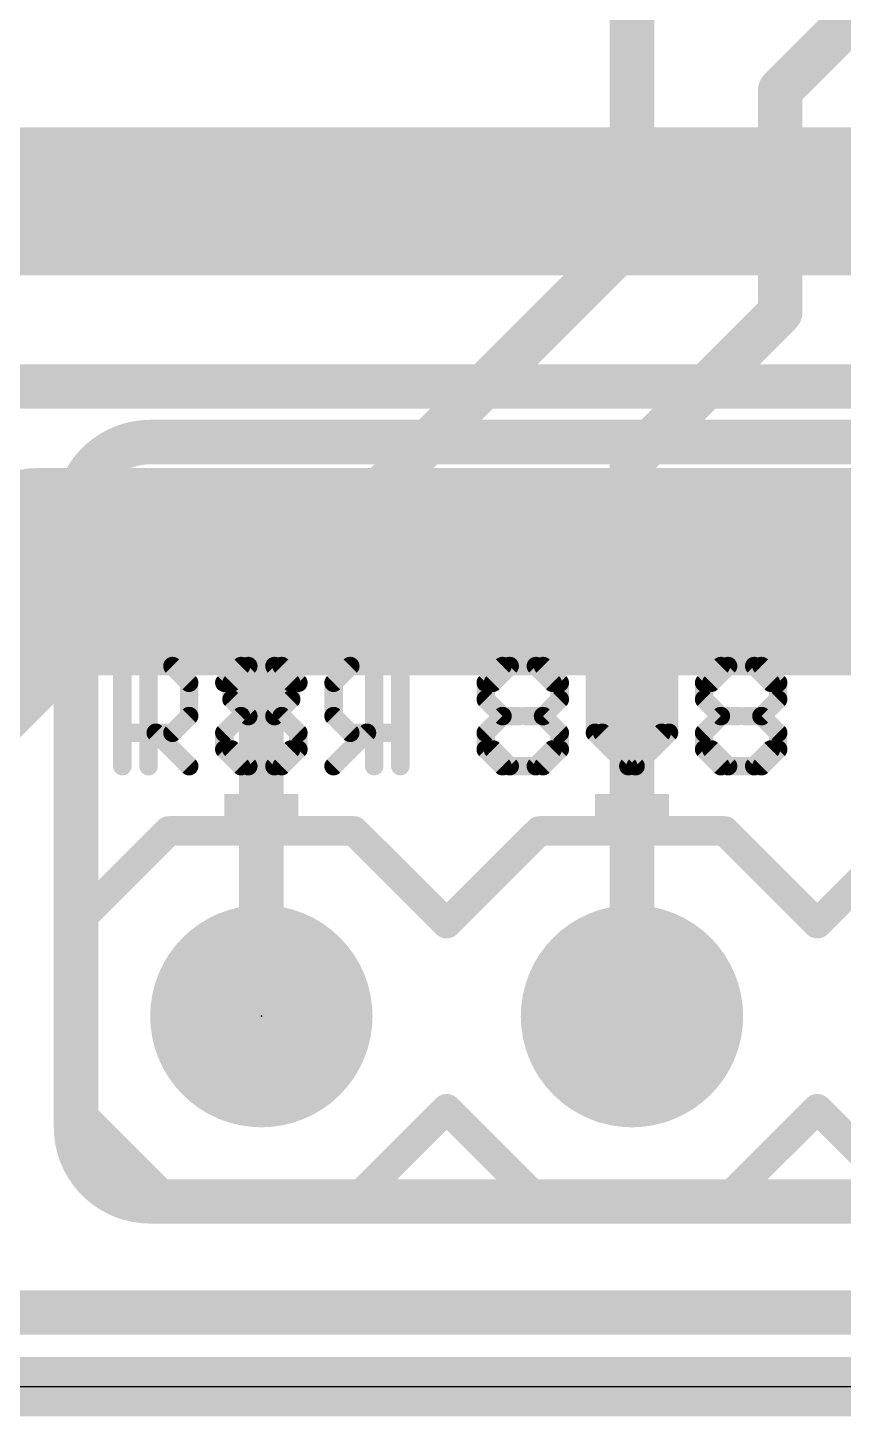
# Model space of a CAD drawing. Extents: x -0.08 to 2.71, y -0.01 to 2.11.
# Drawn here: x 1.237 to 1.457, y -0.008 to 0.3668 of the extents above; entities that cross this region are included whole.
import ezdxf

# ---------------------------------------------------------------- set-up
doc = ezdxf.new("R2010")
doc.units = 0
for name, color, linetype in [('1', 14, 'CONTINUOUS'), ('16', 174, 'CONTINUOUS'), ('17', 94, 'CONTINUOUS'), ('20', 178, 'CONTINUOUS'), ('21', 251, 'CONTINUOUS'), ('22', 2, 'CONTINUOUS'), ('23', 178, 'CONTINUOUS'), ('51', 54, 'CONTINUOUS')]:
    doc.layers.add(name, color=color, linetype=linetype)

# ---------------------------------------------------------------- blocks, each defined once
blk = doc.blocks.new('RECT')
blk.add_solid([(-0.5, -0.5), (0.5, -0.5), (-0.5, 0.5), (0.5, 0.5)])
blk = doc.blocks.new('ROUNDP')
at = {"const_width": 0.5}
blk.add_lwpolyline([(0, -0.25, 1), (0, 0.25, 1), (0, -0.25)], format="xyb", dxfattribs=at)

msp = doc.modelspace()

# ---------------------------------------------------------------- linework, layer by layer
at = {"layer": '1'}
for points, const_width in [([(1.4, 0.31), (1.4, 0.55)], 0.012), ([(1.5, 0.41), (1.44, 0.35)], 0.012), ([(1.44, 0.35), (1.44, 0.29)], 0.012), ([(1.3, 0.21), (1.4, 0.31)], 0.012), ([(1.44, 0.29), (1.4, 0.25)], 0.012), ([(1.4, 0.25), (1.4, 0.1)], 0.012), ([(1.3, 0.1), (1.3, 0.21)], 0.012), ([(2.5, 0), (0.1, 0)], 0.016)]:
    msp.add_lwpolyline(points, dxfattribs=dict(at, const_width=const_width))
at = {"layer": '1', "const_width": 0.006}
for points in [[(1.443, 0.35, 1), (1.437, 0.35)], [(1.437879, 0.352121, 1), (1.442121, 0.347879)], [(1.402121, 0.307879, 1), (1.397879, 0.312121)], [(1.397, 0.31, 1), (1.403, 0.31)], [(1.437, 0.29, 1), (1.443, 0.29)], [(1.442121, 0.287879, 1), (1.437879, 0.292121)], [(1.403, 0.25, 1), (1.397, 0.25)], [(1.397879, 0.252121, 1), (1.402121, 0.247879)], [(1.303, 0.21, 1), (1.297, 0.21)], [(1.297879, 0.212121, 1), (1.302121, 0.207879)], [(1.297, 0.1, 1), (1.303, 0.1)], [(1.397, 0.1, 1), (1.403, 0.1)]]:
    msp.add_lwpolyline(points, format="xyb", dxfattribs=at)
at = {"layer": '16'}
for points, const_width in [([(1.025, 0.32), (1.49, 0.32)], 0.04), ([(1.2, 0.27), (1.84, 0.27)], 0.012), ([(1.19, 0.17), (1.24, 0.22)], 0.056), ([(1.24, 0.22), (1.78, 0.22)], 0.056), ([(2.5, 0), (0.1, 0)], 0.016)]:
    msp.add_lwpolyline(points, dxfattribs=dict(at, const_width=const_width))
at = {"layer": '16', "const_width": 0.028}
for points in [[(1.24, 0.234, 1), (1.24, 0.206)], [(1.249899, 0.210101, 1), (1.230101, 0.229899)]]:
    msp.add_lwpolyline(points, format="xyb", dxfattribs=at)
at = {"layer": '20'}
msp.add_line((0.1, 0), (2.5, 0), dxfattribs=at)
at = {"layer": '21'}
for points, const_width in [([(1.27, 0.255, 0.414214), (1.25, 0.235)], 0.012), ([(1.27, 0.258, 1), (1.27, 0.252)], 0.006), ([(1.27, 0.252, 1), (1.27, 0.258)], 0.006), ([(1.253, 0.235, 1), (1.247, 0.235)], 0.006), ([(1.247, 0.235, 1), (1.253, 0.235)], 0.006), ([(1.26375, 0.194523, 1), (1.26125, 0.194523)], 0.0025), ([(1.2625, 0.195773, 1), (1.2625, 0.193273)], 0.0025), ([(1.276895, 0.195407, 1), (1.275128, 0.193639)], 0.0025), ([(1.276011, 0.193273, 1), (1.276011, 0.195773)], 0.0025), ([(1.296469, 0.195773, 1), (1.296469, 0.193273)], 0.0025), ([(1.297353, 0.193639, 1), (1.295585, 0.195407)], 0.0025), ([(1.30636, 0.195407, 1), (1.304593, 0.193639)], 0.0025), ([(1.305477, 0.193273, 1), (1.305477, 0.195773)], 0.0025), ([(1.32143, 0.195773, 1), (1.32143, 0.193273)], 0.0025), ([(1.331688, 0.194523, 1), (1.329188, 0.194523)], 0.0025), ([(1.339446, 0.193273, 1), (1.339446, 0.195773)], 0.0025), ([(1.367004, 0.195773, 1), (1.367004, 0.193273)], 0.0025), ([(1.367888, 0.193639, 1), (1.36612, 0.195407)], 0.0025), ([(1.376895, 0.195407, 1), (1.375128, 0.193639)], 0.0025), ([(1.376011, 0.193273, 1), (1.376011, 0.195773)], 0.0025), ([(1.393215, 0.194523, 1), (1.390715, 0.194523)], 0.0025), ([(1.411231, 0.194523, 1), (1.408731, 0.194523)], 0.0025), ([(1.425934, 0.195773, 1), (1.425934, 0.193273)], 0.0025), ([(1.426818, 0.193639, 1), (1.42505, 0.195407)], 0.0025), ([(1.435826, 0.195407, 1), (1.434058, 0.193639)], 0.0025), ([(1.434942, 0.193273, 1), (1.434942, 0.195773)], 0.0025), ([(1.281765, 0.190019, 1), (1.279265, 0.190019)], 0.0025), ([(1.279632, 0.189135, 1), (1.281399, 0.190903)], 0.0025), ([(1.293215, 0.190019, 1), (1.290715, 0.190019)], 0.0025), ([(1.291081, 0.190903, 1), (1.292849, 0.189135)], 0.0025), ([(1.309097, 0.189135, 1), (1.310864, 0.190903)], 0.0025), ([(1.361616, 0.190903, 1), (1.363384, 0.189135)], 0.0025), ([(1.381765, 0.190019, 1), (1.379265, 0.190019)], 0.0025), ([(1.379632, 0.189135, 1), (1.381399, 0.190903)], 0.0025), ([(1.420546, 0.190903, 1), (1.422314, 0.189135)], 0.0025), ([(1.440696, 0.190019, 1), (1.438196, 0.190019)], 0.0025), ([(1.438562, 0.189135, 1), (1.44033, 0.190903)], 0.0025), ([(1.292849, 0.186399, 1), (1.291081, 0.184632)], 0.0025), ([(1.381399, 0.184631, 1), (1.379631, 0.186399)], 0.0025), ([(1.44033, 0.184631, 1), (1.438562, 0.186399)], 0.0025), ([(1.290715, 0.185515, 1), (1.293215, 0.185515)], 0.0025), ([(1.379265, 0.185515, 1), (1.381765, 0.185515)], 0.0025), ([(1.438196, 0.185515, 1), (1.440696, 0.185515)], 0.0025), ([(1.279265, 0.181011, 1), (1.281765, 0.181011)], 0.0025), ([(1.281399, 0.180128, 1), (1.279632, 0.181895)], 0.0025), ([(1.296469, 0.182261, 1), (1.296469, 0.179761)], 0.0025), ([(1.295585, 0.180128, 1), (1.297353, 0.181895)], 0.0025), ([(1.30636, 0.181895, 1), (1.304593, 0.180128)], 0.0025), ([(1.305477, 0.179761, 1), (1.305477, 0.182261)], 0.0025), ([(1.371508, 0.182261, 1), (1.371508, 0.179761)], 0.0025), ([(1.376895, 0.181895, 1), (1.375128, 0.180128)], 0.0025), ([(1.375128, 0.181895, 1), (1.376895, 0.180128)], 0.0025), ([(1.376011, 0.179761, 1), (1.376011, 0.182261)], 0.0025), ([(1.430438, 0.182261, 1), (1.430438, 0.179761)], 0.0025), ([(1.435826, 0.181895, 1), (1.434058, 0.180128)], 0.0025), ([(1.434058, 0.181895, 1), (1.435826, 0.180128)], 0.0025), ([(1.434942, 0.179761, 1), (1.434942, 0.182261)], 0.0025), ([(1.2625, 0.177758, 1), (1.2625, 0.175258)], 0.0025), ([(1.272392, 0.177392, 1), (1.270624, 0.175624)], 0.0025), ([(1.275128, 0.177392, 1), (1.276895, 0.175624)], 0.0025), ([(1.276011, 0.175258, 1), (1.276011, 0.177758)], 0.0025), ([(1.311231, 0.176508, 1), (1.308731, 0.176508)], 0.0025), ([(1.309097, 0.175624, 1), (1.310864, 0.177392)], 0.0025), ([(1.381765, 0.176508, 1), (1.379265, 0.176508)], 0.0025), ([(1.379632, 0.175624, 1), (1.381399, 0.177392)], 0.0025), ([(1.392849, 0.177392, 1), (1.391081, 0.175624)], 0.0025), ([(1.390715, 0.176508, 1), (1.393215, 0.176508)], 0.0025), ([(1.408731, 0.176508, 1), (1.411231, 0.176508)], 0.0025), ([(1.410864, 0.175624, 1), (1.409097, 0.177392)], 0.0025), ([(1.440696, 0.176508, 1), (1.438196, 0.176508)], 0.0025), ([(1.438562, 0.175624, 1), (1.44033, 0.177392)], 0.0025), ([(1.292849, 0.172888, 1), (1.291081, 0.17112)], 0.0025), ([(1.308731, 0.172004, 1), (1.311231, 0.172004)], 0.0025), ([(1.310864, 0.17112, 1), (1.309097, 0.172888)], 0.0025), ([(1.363384, 0.172888, 1), (1.361616, 0.17112)], 0.0025), ([(1.379265, 0.172004, 1), (1.381765, 0.172004)], 0.0025), ([(1.381399, 0.17112, 1), (1.379632, 0.172888)], 0.0025), ([(1.422314, 0.172888, 1), (1.420546, 0.17112)], 0.0025), ([(1.438196, 0.172004, 1), (1.440696, 0.172004)], 0.0025), ([(1.44033, 0.17112, 1), (1.438562, 0.172888)], 0.0025), ([(1.26125, 0.1675, 1), (1.26375, 0.1675)], 0.0025), ([(1.279632, 0.166616, 1), (1.281399, 0.168384)], 0.0025), ([(1.296469, 0.16875, 1), (1.296469, 0.16625)], 0.0025), ([(1.295585, 0.166616, 1), (1.297353, 0.168384)], 0.0025), ([(1.304593, 0.168384, 1), (1.30636, 0.166616)], 0.0025), ([(1.305477, 0.16625, 1), (1.305477, 0.16875)], 0.0025), ([(1.329188, 0.1675, 1), (1.331688, 0.1675)], 0.0025), ([(1.367004, 0.16875, 1), (1.367004, 0.16625)], 0.0025), ([(1.36612, 0.166616, 1), (1.367888, 0.168384)], 0.0025), ([(1.375128, 0.168384, 1), (1.376895, 0.166616)], 0.0025), ([(1.376011, 0.16625, 1), (1.376011, 0.16875)], 0.0025), ([(1.400089, 0.168384, 1), (1.401857, 0.166616)], 0.0025), ([(1.400089, 0.166616, 1), (1.401857, 0.168384)], 0.0025), ([(1.425934, 0.16875, 1), (1.425934, 0.16625)], 0.0025), ([(1.42505, 0.166616, 1), (1.426818, 0.168384)], 0.0025), ([(1.434058, 0.168384, 1), (1.435826, 0.166616)], 0.0025), ([(1.434942, 0.16625, 1), (1.434942, 0.16875)], 0.0025), ([(1.275, 0.152, 1), (1.275, 0.148)], 0.004), ([(1.276414, 0.148586, 1), (1.273586, 0.151414)], 0.004), ([(1.326414, 0.151414, 1), (1.323586, 0.148586)], 0.004), ([(1.325, 0.148, 1), (1.325, 0.152)], 0.004), ([(1.375, 0.152, 1), (1.375, 0.148)], 0.004), ([(1.376414, 0.148586, 1), (1.373586, 0.151414)], 0.004), ([(1.426414, 0.151414, 1), (1.423586, 0.148586)], 0.004), ([(1.425, 0.148, 1), (1.425, 0.152)], 0.004), ([(1.252, 0.125, 1), (1.248, 0.125)], 0.004), ([(1.248586, 0.126414, 1), (1.251414, 0.123586)], 0.004), ([(1.348586, 0.126414, 1), (1.351414, 0.123586)], 0.004), ([(1.348586, 0.123586, 1), (1.351414, 0.126414)], 0.004), ([(1.448586, 0.126414, 1), (1.451414, 0.123586)], 0.004), ([(1.448586, 0.123586, 1), (1.451414, 0.126414)], 0.004), ([(1.251414, 0.076414, 1), (1.248586, 0.073586)], 0.004), ([(1.351414, 0.076414, 1), (1.348586, 0.073586)], 0.004), ([(1.351414, 0.073586, 1), (1.348586, 0.076414)], 0.004), ([(1.451414, 0.076414, 1), (1.448586, 0.073586)], 0.004), ([(1.451414, 0.073586, 1), (1.448586, 0.076414)], 0.004), ([(1.25, 0.07, 0.414214), (1.27, 0.05)], 0.012), ([(1.253, 0.07, 1), (1.247, 0.07)], 0.006), ([(1.248, 0.075, 1), (1.252, 0.075)], 0.004), ([(1.247, 0.07, 1), (1.253, 0.07)], 0.006), ([(1.27, 0.053, 1), (1.27, 0.047)], 0.006), ([(1.27, 0.047, 1), (1.27, 0.053)], 0.006), ([(1.275, 0.052, 1), (1.275, 0.048)], 0.004), ([(1.273586, 0.048586, 1), (1.276414, 0.051414)], 0.004), ([(1.323586, 0.051414, 1), (1.326414, 0.048586)], 0.004), ([(1.325, 0.048, 1), (1.325, 0.052)], 0.004), ([(1.375, 0.052, 1), (1.375, 0.048)], 0.004), ([(1.373586, 0.048586, 1), (1.376414, 0.051414)], 0.004), ([(1.423586, 0.051414, 1), (1.426414, 0.048586)], 0.004), ([(1.425, 0.048, 1), (1.425, 0.052)], 0.004)]:
    msp.add_lwpolyline(points, format="xyb", dxfattribs=dict(at, const_width=const_width))
for points, const_width in [([(1.83, 0.255), (1.27, 0.255)], 0.012), ([(1.25, 0.07), (1.25, 0.235)], 0.012), ([(1.2625, 0.1675), (1.2625, 0.194523)], 0.005), ([(1.2625, 0.194523), (1.276011, 0.194523)], 0.005), ([(1.276011, 0.194523), (1.280515, 0.190019)], 0.005), ([(1.296469, 0.194523), (1.291965, 0.190019)], 0.005), ([(1.305477, 0.194523), (1.296469, 0.194523)], 0.005), ([(1.309981, 0.190019), (1.305477, 0.194523)], 0.005), ([(1.32143, 0.194523), (1.339446, 0.194523)], 0.005), ([(1.330438, 0.1675), (1.330438, 0.194523)], 0.005), ([(1.3625, 0.190019), (1.367004, 0.194523)], 0.005), ([(1.367004, 0.194523), (1.376011, 0.194523)], 0.005), ([(1.376011, 0.194523), (1.380515, 0.190019)], 0.005), ([(1.391965, 0.194523), (1.391965, 0.176508)], 0.005), ([(1.409981, 0.176508), (1.409981, 0.194523)], 0.005), ([(1.42143, 0.190019), (1.425934, 0.194523)], 0.005), ([(1.425934, 0.194523), (1.434942, 0.194523)], 0.005), ([(1.434942, 0.194523), (1.439446, 0.190019)], 0.005), ([(1.280515, 0.190019), (1.280515, 0.181011)], 0.005), ([(1.291965, 0.190019), (1.291965, 0.185515)], 0.005), ([(1.380515, 0.190019), (1.380515, 0.185515)], 0.005), ([(1.439446, 0.190019), (1.439446, 0.185515)], 0.005), ([(1.291965, 0.185515), (1.296469, 0.181011)], 0.005), ([(1.380515, 0.185515), (1.376011, 0.181011)], 0.005), ([(1.439446, 0.185515), (1.434942, 0.181011)], 0.005), ([(1.280515, 0.181011), (1.276011, 0.176508)], 0.005), ([(1.296469, 0.181011), (1.305477, 0.181011)], 0.005), ([(1.305477, 0.181011), (1.309981, 0.176508)], 0.005), ([(1.376011, 0.181011), (1.371508, 0.181011)], 0.005), ([(1.376011, 0.181011), (1.380515, 0.176508)], 0.005), ([(1.434942, 0.181011), (1.430438, 0.181011)], 0.005), ([(1.434942, 0.181011), (1.439446, 0.176508)], 0.005), ([(1.276011, 0.176508), (1.2625, 0.176508)], 0.005), ([(1.271508, 0.176508), (1.280515, 0.1675)], 0.005), ([(1.309981, 0.176508), (1.309981, 0.172004)], 0.005), ([(1.380515, 0.176508), (1.380515, 0.172004)], 0.005), ([(1.391965, 0.176508), (1.400973, 0.1675)], 0.005), ([(1.400973, 0.1675), (1.409981, 0.176508)], 0.005), ([(1.439446, 0.176508), (1.439446, 0.172004)], 0.005), ([(1.296469, 0.1675), (1.291965, 0.172004)], 0.005), ([(1.309981, 0.172004), (1.305477, 0.1675)], 0.005), ([(1.367004, 0.1675), (1.3625, 0.172004)], 0.005), ([(1.380515, 0.172004), (1.376011, 0.1675)], 0.005), ([(1.425934, 0.1675), (1.42143, 0.172004)], 0.005), ([(1.439446, 0.172004), (1.434942, 0.1675)], 0.005), ([(1.305477, 0.1675), (1.296469, 0.1675)], 0.005), ([(1.376011, 0.1675), (1.367004, 0.1675)], 0.005), ([(1.434942, 0.1675), (1.425934, 0.1675)], 0.005), ([(1.275, 0.15), (1.25, 0.125)], 0.008), ([(1.275, 0.15), (1.325, 0.15)], 0.008), ([(1.325, 0.15), (1.35, 0.125)], 0.008), ([(1.35, 0.125), (1.375, 0.15)], 0.008), ([(1.375, 0.15), (1.425, 0.15)], 0.008), ([(1.425, 0.15), (1.45, 0.125)], 0.008), ([(1.45, 0.125), (1.475, 0.15)], 0.008), ([(1.25, 0.125), (1.25, 0.075)], 0.008), ([(1.25, 0.075), (1.275, 0.05)], 0.008), ([(1.35, 0.075), (1.325, 0.05)], 0.008), ([(1.375, 0.05), (1.35, 0.075)], 0.008), ([(1.45, 0.075), (1.425, 0.05)], 0.008), ([(1.475, 0.05), (1.45, 0.075)], 0.008), ([(1.83, 0.05), (1.27, 0.05)], 0.012), ([(1.325, 0.05), (1.275, 0.05)], 0.008), ([(1.425, 0.05), (1.375, 0.05)], 0.008), ([(2.51, 0.02), (0.1, 0.02)], 0.012)]:
    msp.add_lwpolyline(points, dxfattribs=dict(at, const_width=const_width))
at = {"layer": '22'}
for points, const_width in [([(1.27, 0.255, 0.414214), (1.25, 0.235)], 0.012), ([(1.27, 0.258, 1), (1.27, 0.252)], 0.006), ([(1.27, 0.252, 1), (1.27, 0.258)], 0.006), ([(1.253, 0.235, 1), (1.247, 0.235)], 0.006), ([(1.247, 0.235, 1), (1.253, 0.235)], 0.006), ([(1.260554, 0.195773, 1), (1.260554, 0.193273)], 0.0025), ([(1.270812, 0.194523, 1), (1.268312, 0.194523)], 0.0025), ([(1.27857, 0.193273, 1), (1.27857, 0.195773)], 0.0025), ([(1.294523, 0.195773, 1), (1.294523, 0.193273)], 0.0025), ([(1.295407, 0.193639, 1), (1.29364, 0.195407)], 0.0025), ([(1.304415, 0.195407, 1), (1.302647, 0.193639)], 0.0025), ([(1.303531, 0.193273, 1), (1.303531, 0.195773)], 0.0025), ([(1.323989, 0.195773, 1), (1.323989, 0.193273)], 0.0025), ([(1.324872, 0.193639, 1), (1.323105, 0.195407)], 0.0025), ([(1.33875, 0.194523, 1), (1.33625, 0.194523)], 0.0025), ([(1.3375, 0.193273, 1), (1.3375, 0.195773)], 0.0025), ([(1.365058, 0.195773, 1), (1.365058, 0.193273)], 0.0025), ([(1.365942, 0.193639, 1), (1.364174, 0.195407)], 0.0025), ([(1.37495, 0.195407, 1), (1.373182, 0.193639)], 0.0025), ([(1.374066, 0.193273, 1), (1.374066, 0.195773)], 0.0025), ([(1.391269, 0.194523, 1), (1.388769, 0.194523)], 0.0025), ([(1.409285, 0.194523, 1), (1.406785, 0.194523)], 0.0025), ([(1.423989, 0.195773, 1), (1.423989, 0.193273)], 0.0025), ([(1.424872, 0.193639, 1), (1.423105, 0.195407)], 0.0025), ([(1.43388, 0.195407, 1), (1.432112, 0.193639)], 0.0025), ([(1.432996, 0.193273, 1), (1.432996, 0.195773)], 0.0025), ([(1.289136, 0.190903, 1), (1.290903, 0.189135)], 0.0025), ([(1.309285, 0.190019, 1), (1.306785, 0.190019)], 0.0025), ([(1.307151, 0.189135, 1), (1.308919, 0.190903)], 0.0025), ([(1.320735, 0.190019, 1), (1.318235, 0.190019)], 0.0025), ([(1.318601, 0.190903, 1), (1.320368, 0.189135)], 0.0025), ([(1.361804, 0.190019, 1), (1.359304, 0.190019)], 0.0025), ([(1.35967, 0.190903, 1), (1.361438, 0.189135)], 0.0025), ([(1.377686, 0.189135, 1), (1.379454, 0.190903)], 0.0025), ([(1.420735, 0.190019, 1), (1.418235, 0.190019)], 0.0025), ([(1.418601, 0.190903, 1), (1.420368, 0.189135)], 0.0025), ([(1.436616, 0.189135, 1), (1.438384, 0.190903)], 0.0025), ([(1.308919, 0.184632, 1), (1.307151, 0.186399)], 0.0025), ([(1.361438, 0.186399, 1), (1.35967, 0.184631)], 0.0025), ([(1.420369, 0.186399, 1), (1.418601, 0.184631)], 0.0025), ([(1.306785, 0.185515, 1), (1.309285, 0.185515)], 0.0025), ([(1.359304, 0.185515, 1), (1.361804, 0.185515)], 0.0025), ([(1.418235, 0.185515, 1), (1.420735, 0.185515)], 0.0025), ([(1.294523, 0.182261, 1), (1.294523, 0.179761)], 0.0025), ([(1.295407, 0.180128, 1), (1.29364, 0.181895)], 0.0025), ([(1.302647, 0.181895, 1), (1.304415, 0.180128)], 0.0025), ([(1.303531, 0.179761, 1), (1.303531, 0.182261)], 0.0025), ([(1.320368, 0.181895, 1), (1.318601, 0.180128)], 0.0025), ([(1.318235, 0.181011, 1), (1.320735, 0.181011)], 0.0025), ([(1.365058, 0.182261, 1), (1.365058, 0.179761)], 0.0025), ([(1.365942, 0.180128, 1), (1.364174, 0.181895)], 0.0025), ([(1.364174, 0.180128, 1), (1.365942, 0.181895)], 0.0025), ([(1.369562, 0.179761, 1), (1.369562, 0.182261)], 0.0025), ([(1.423989, 0.182261, 1), (1.423989, 0.179761)], 0.0025), ([(1.424872, 0.180128, 1), (1.423105, 0.181895)], 0.0025), ([(1.423105, 0.180128, 1), (1.424872, 0.181895)], 0.0025), ([(1.428492, 0.179761, 1), (1.428492, 0.182261)], 0.0025), ([(1.291269, 0.176508, 1), (1.288769, 0.176508)], 0.0025), ([(1.289136, 0.177392, 1), (1.290903, 0.175624)], 0.0025), ([(1.323989, 0.177758, 1), (1.323989, 0.175258)], 0.0025), ([(1.323105, 0.175624, 1), (1.324872, 0.177392)], 0.0025), ([(1.329376, 0.175624, 1), (1.327608, 0.177392)], 0.0025), ([(1.3375, 0.175258, 1), (1.3375, 0.177758)], 0.0025), ([(1.361804, 0.176508, 1), (1.359304, 0.176508)], 0.0025), ([(1.35967, 0.177392, 1), (1.361438, 0.175624)], 0.0025), ([(1.388769, 0.176508, 1), (1.391269, 0.176508)], 0.0025), ([(1.390903, 0.177392, 1), (1.389136, 0.175624)], 0.0025), ([(1.406785, 0.176508, 1), (1.409285, 0.176508)], 0.0025), ([(1.408919, 0.175624, 1), (1.407151, 0.177392)], 0.0025), ([(1.420735, 0.176508, 1), (1.418235, 0.176508)], 0.0025), ([(1.418601, 0.177392, 1), (1.420368, 0.175624)], 0.0025), ([(1.288769, 0.172004, 1), (1.291269, 0.172004)], 0.0025), ([(1.290903, 0.172888, 1), (1.289136, 0.17112)], 0.0025), ([(1.308919, 0.17112, 1), (1.307151, 0.172888)], 0.0025), ([(1.361438, 0.172888, 1), (1.35967, 0.17112)], 0.0025), ([(1.359304, 0.172004, 1), (1.361804, 0.172004)], 0.0025), ([(1.379454, 0.17112, 1), (1.377686, 0.172888)], 0.0025), ([(1.420368, 0.172888, 1), (1.418601, 0.17112)], 0.0025), ([(1.418235, 0.172004, 1), (1.420735, 0.172004)], 0.0025), ([(1.438384, 0.17112, 1), (1.436616, 0.172888)], 0.0025), ([(1.268312, 0.1675, 1), (1.270812, 0.1675)], 0.0025), ([(1.294523, 0.16875, 1), (1.294523, 0.16625)], 0.0025), ([(1.29364, 0.166616, 1), (1.295407, 0.168384)], 0.0025), ([(1.302647, 0.168384, 1), (1.304415, 0.166616)], 0.0025), ([(1.303531, 0.16625, 1), (1.303531, 0.16875)], 0.0025), ([(1.318601, 0.168384, 1), (1.320368, 0.166616)], 0.0025), ([(1.33625, 0.1675, 1), (1.33875, 0.1675)], 0.0025), ([(1.365058, 0.16875, 1), (1.365058, 0.16625)], 0.0025), ([(1.364174, 0.166616, 1), (1.365942, 0.168384)], 0.0025), ([(1.373182, 0.168384, 1), (1.37495, 0.166616)], 0.0025), ([(1.374066, 0.16625, 1), (1.374066, 0.16875)], 0.0025), ([(1.398143, 0.168384, 1), (1.399911, 0.166616)], 0.0025), ([(1.398143, 0.166616, 1), (1.399911, 0.168384)], 0.0025), ([(1.423989, 0.16875, 1), (1.423989, 0.16625)], 0.0025), ([(1.423105, 0.166616, 1), (1.424872, 0.168384)], 0.0025), ([(1.432112, 0.168384, 1), (1.43388, 0.166616)], 0.0025), ([(1.432996, 0.16625, 1), (1.432996, 0.16875)], 0.0025), ([(1.275, 0.152, 1), (1.275, 0.148)], 0.004), ([(1.276414, 0.148586, 1), (1.273586, 0.151414)], 0.004), ([(1.326414, 0.151414, 1), (1.323586, 0.148586)], 0.004), ([(1.325, 0.148, 1), (1.325, 0.152)], 0.004), ([(1.375, 0.152, 1), (1.375, 0.148)], 0.004), ([(1.376414, 0.148586, 1), (1.373586, 0.151414)], 0.004), ([(1.426414, 0.151414, 1), (1.423586, 0.148586)], 0.004), ([(1.425, 0.148, 1), (1.425, 0.152)], 0.004), ([(1.252, 0.125, 1), (1.248, 0.125)], 0.004), ([(1.248586, 0.126414, 1), (1.251414, 0.123586)], 0.004), ([(1.348586, 0.126414, 1), (1.351414, 0.123586)], 0.004), ([(1.348586, 0.123586, 1), (1.351414, 0.126414)], 0.004), ([(1.448586, 0.126414, 1), (1.451414, 0.123586)], 0.004), ([(1.448586, 0.123586, 1), (1.451414, 0.126414)], 0.004), ([(1.251414, 0.076414, 1), (1.248586, 0.073586)], 0.004), ([(1.351414, 0.076414, 1), (1.348586, 0.073586)], 0.004), ([(1.351414, 0.073586, 1), (1.348586, 0.076414)], 0.004), ([(1.451414, 0.076414, 1), (1.448586, 0.073586)], 0.004), ([(1.451414, 0.073586, 1), (1.448586, 0.076414)], 0.004), ([(1.25, 0.07, 0.414214), (1.27, 0.05)], 0.012), ([(1.253, 0.07, 1), (1.247, 0.07)], 0.006), ([(1.248, 0.075, 1), (1.252, 0.075)], 0.004), ([(1.247, 0.07, 1), (1.253, 0.07)], 0.006), ([(1.27, 0.053, 1), (1.27, 0.047)], 0.006), ([(1.27, 0.047, 1), (1.27, 0.053)], 0.006), ([(1.275, 0.052, 1), (1.275, 0.048)], 0.004), ([(1.273586, 0.048586, 1), (1.276414, 0.051414)], 0.004), ([(1.323586, 0.051414, 1), (1.326414, 0.048586)], 0.004), ([(1.325, 0.048, 1), (1.325, 0.052)], 0.004), ([(1.375, 0.052, 1), (1.375, 0.048)], 0.004), ([(1.373586, 0.048586, 1), (1.376414, 0.051414)], 0.004), ([(1.423586, 0.051414, 1), (1.426414, 0.048586)], 0.004), ([(1.425, 0.048, 1), (1.425, 0.052)], 0.004)]:
    msp.add_lwpolyline(points, format="xyb", dxfattribs=dict(at, const_width=const_width))
for points, const_width in [([(1.27, 0.255), (1.83, 0.255)], 0.012), ([(1.25, 0.07), (1.25, 0.235)], 0.012), ([(1.27857, 0.194523), (1.260554, 0.194523)], 0.005), ([(1.269562, 0.1675), (1.269562, 0.194523)], 0.005), ([(1.290019, 0.190019), (1.294523, 0.194523)], 0.005), ([(1.294523, 0.194523), (1.303531, 0.194523)], 0.005), ([(1.303531, 0.194523), (1.308035, 0.190019)], 0.005), ([(1.323989, 0.194523), (1.319485, 0.190019)], 0.005), ([(1.3375, 0.194523), (1.323989, 0.194523)], 0.005), ([(1.3375, 0.1675), (1.3375, 0.194523)], 0.005), ([(1.365058, 0.194523), (1.360554, 0.190019)], 0.005), ([(1.374066, 0.194523), (1.365058, 0.194523)], 0.005), ([(1.37857, 0.190019), (1.374066, 0.194523)], 0.005), ([(1.390019, 0.176508), (1.390019, 0.194523)], 0.005), ([(1.408035, 0.194523), (1.408035, 0.176508)], 0.005), ([(1.423989, 0.194523), (1.419485, 0.190019)], 0.005), ([(1.432996, 0.194523), (1.423989, 0.194523)], 0.005), ([(1.4375, 0.190019), (1.432996, 0.194523)], 0.005), ([(1.308035, 0.190019), (1.308035, 0.185515)], 0.005), ([(1.319485, 0.190019), (1.319485, 0.181011)], 0.005), ([(1.360554, 0.190019), (1.360554, 0.185515)], 0.005), ([(1.419485, 0.190019), (1.419485, 0.185515)], 0.005), ([(1.308035, 0.185515), (1.303531, 0.181011)], 0.005), ([(1.360554, 0.185515), (1.365058, 0.181011)], 0.005), ([(1.419485, 0.185515), (1.423989, 0.181011)], 0.005), ([(1.294523, 0.181011), (1.290019, 0.176508)], 0.005), ([(1.303531, 0.181011), (1.294523, 0.181011)], 0.005), ([(1.319485, 0.181011), (1.323989, 0.176508)], 0.005), ([(1.365058, 0.181011), (1.360554, 0.176508)], 0.005), ([(1.365058, 0.181011), (1.369562, 0.181011)], 0.005), ([(1.423989, 0.181011), (1.419485, 0.176508)], 0.005), ([(1.423989, 0.181011), (1.428492, 0.181011)], 0.005), ([(1.290019, 0.176508), (1.290019, 0.172004)], 0.005), ([(1.328492, 0.176508), (1.319485, 0.1675)], 0.005), ([(1.323989, 0.176508), (1.3375, 0.176508)], 0.005), ([(1.360554, 0.176508), (1.360554, 0.172004)], 0.005), ([(1.399027, 0.1675), (1.390019, 0.176508)], 0.005), ([(1.408035, 0.176508), (1.399027, 0.1675)], 0.005), ([(1.419485, 0.176508), (1.419485, 0.172004)], 0.005), ([(1.290019, 0.172004), (1.294523, 0.1675)], 0.005), ([(1.303531, 0.1675), (1.308035, 0.172004)], 0.005), ([(1.360554, 0.172004), (1.365058, 0.1675)], 0.005), ([(1.374066, 0.1675), (1.37857, 0.172004)], 0.005), ([(1.419485, 0.172004), (1.423989, 0.1675)], 0.005), ([(1.432996, 0.1675), (1.4375, 0.172004)], 0.005), ([(1.294523, 0.1675), (1.303531, 0.1675)], 0.005), ([(1.365058, 0.1675), (1.374066, 0.1675)], 0.005), ([(1.423989, 0.1675), (1.432996, 0.1675)], 0.005), ([(1.275, 0.15), (1.25, 0.125)], 0.008), ([(1.325, 0.15), (1.275, 0.15)], 0.008), ([(1.35, 0.125), (1.325, 0.15)], 0.008), ([(1.375, 0.15), (1.35, 0.125)], 0.008), ([(1.425, 0.15), (1.375, 0.15)], 0.008), ([(1.45, 0.125), (1.425, 0.15)], 0.008), ([(1.475, 0.15), (1.45, 0.125)], 0.008), ([(1.25, 0.125), (1.25, 0.075)], 0.008), ([(1.25, 0.075), (1.275, 0.05)], 0.008), ([(1.325, 0.05), (1.35, 0.075)], 0.008), ([(1.35, 0.075), (1.375, 0.05)], 0.008), ([(1.425, 0.05), (1.45, 0.075)], 0.008), ([(1.45, 0.075), (1.475, 0.05)], 0.008), ([(1.27, 0.05), (1.83, 0.05)], 0.012), ([(1.275, 0.05), (1.325, 0.05)], 0.008), ([(1.375, 0.05), (1.425, 0.05)], 0.008)]:
    msp.add_lwpolyline(points, dxfattribs=dict(at, const_width=const_width))
at = {"layer": '23'}
msp.add_point((1.3, 0.1), dxfattribs=at)

# ---------------------------------------------------------------- block references
at = {"layer": '17', "xscale": 0.06, "yscale": 0.06, "rotation": 90}
for p in [(1.3, 0.1), (1.3, 0.1), (1.4, 0.1), (1.4, 0.1)]:
    msp.add_blockref('ROUNDP', p, dxfattribs=at)
at = {"layer": '21', "xscale": 0.02, "yscale": 0.01}
for p in [(1.3, 0.155), (1.4, 0.155)]:
    msp.add_blockref('RECT', p, dxfattribs=at)
at = {"layer": '22', "xscale": 0.02, "yscale": 0.01, "rotation": 180}
for p in [(1.3, 0.155), (1.4, 0.155)]:
    msp.add_blockref('RECT', p, dxfattribs=at)
at = {"layer": '51', "xscale": 0.02, "yscale": 0.02}
for p in [(1.3, 0.1), (1.4, 0.1)]:
    msp.add_blockref('RECT', p, dxfattribs=at)

doc.saveas('drawing.dxf')
